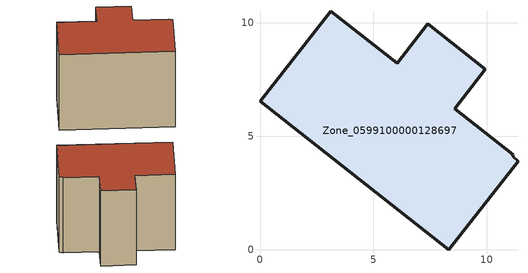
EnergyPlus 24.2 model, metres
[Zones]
Zone_0599100000128697
 floor ground (C_G): 6.05,8.21 7.4,9.95 9.94,7.95 8.58,6.22 11.17,4.18 11.14,4.12 11.37,3.88 8.32,0 0,6.53 3.12,10.5 z0.1
 wall outside (C_F): 3.12,10.5 0,6.53 8.32,0 11.37,3.88 11.14,4.12 11.17,4.18 8.58,6.22 9.94,7.95 7.4,9.95 6.05,8.21 3.12,10.5 z0.1:8.53
 roof outside (C_R): 11.17,4.18 8.58,6.22 9.94,7.95 7.4,9.95 6.05,8.21 3.12,10.5 0,6.53 8.32,0 11.37,3.88 11.14,4.12 z8.53
[BUILDING]
Pand.0599100000128697: North Axis=0; Terrain=City; Loads Convergence Tolerance Value=0.04; Temperature Convergence Tolerance Value=0.4; Solar Distribution=FullExterior; Maximum Number of Warmup Days=25; Minimum Number of Warmup Days=1
[Site:Location]
Rotterdam.The.Hague.AP_ZH_NLD Design_Conditions: Latitude=51.96; Longitude=4.45; Time Zone=1; Elevation=-4.5
[SITE:GROUNDTEMPERATURE:BUILDINGSURFACE]
18, 18, 18, 18, 18, 18, 18, 18, 18, 18, 18, 18
[MATERIAL] Thermal Absorptance=0.9; Solar Absorptance=0.7; Visible Absorptance=0.7
Name | Roughness | Thickness | Conductivity | Density | Specific Heat
G.TC.1975-1991 | MediumSmooth | 0.15 | 0.288461 | 540 | 1210
F.TC.1975-1991 | Rough | 0.3 | 0.230769 | 1920 | 840
R.TC.1975-1991 | MediumRough | 0.2 | 0.153846 | 1500 | 1000
[CONSTRUCTION]
C_G: G.TC.1975-1991
C_F: F.TC.1975-1991
C_R: R.TC.1975-1991
[ZONE]
Zone_0599100000128697: Type=1; Multiplier=1; Ceiling Height=Autocalculate; Volume=Autocalculate; Floor Area=autocalculate; Part of Total Floor Area=Yes
[ZONEINFILTRATION:DESIGNFLOWRATE]
Infil_Zone_0599100000128697: Zone or ZoneList or Space or SpaceList=Zone_0599100000128697; Schedule=AlwaysOn; Design Flow Rate Calculation Method=Flow/Area; Flow Rate per Floor Area=0.003; Constant Term Coefficient=1; Temperature Term Coefficient=0; Velocity Term Coefficient=0; Velocity Squared Term Coefficient=0
[HVACTEMPLATE:ZONE:IDEALLOADSAIRSYSTEM]
Zone_0599100000128697: Maximum Heating Supply Air Temperature=50; Minimum Cooling Supply Air Temperature=13; Maximum Heating Supply Air Humidity Ratio=0.0156; Minimum Cooling Supply Air Humidity Ratio=0.0077; Heating Limit=NoLimit; Cooling Limit=NoLimit; Dehumidification Control Type=ConstantSensibleHeatRatio; Cooling Sensible Heat Ratio=0.7; Dehumidification Setpoint=60; Humidification Control Type=None; Humidification Setpoint=30; Outdoor Air Method=None; Outdoor Air Flow Rate per Person=0.00944; Outdoor Air Flow Rate per Zone Floor Area=0; Outdoor Air Flow Rate per Zone=0; Demand Controlled Ventilation Type=None; Outdoor Air Economizer Type=NoEconomizer; Heat Recovery Type=None; Sensible Heat Recovery Effectiveness=0.7; Latent Heat Recovery Effectiveness=0.65
[ZONECONTROL:THERMOSTAT]
ThermostatControl_Zone_0599100000128697: Zone or ZoneList=Zone_0599100000128697; Control Type Schedule=DualSetpointControlType; Control 1=Thermostat_Zone_0599100000128697; Temperature Difference Between Cutout And Setpoint=0
[THERMOSTATSETPOINT:DUALSETPOINT]
Thermostat_Zone_0599100000128697: Heating Setpoint Temperature Schedule=HeatingSetpoint_Zone_0599100000128697; Cooling Setpoint Temperature Schedule=CoolingSetpoint_Zone_0599100000128697
[SCHEDULE:COMPACT]
HeatingSetpoint_Zone_0599100000128697: Through: 12/31, For: AllDays, Until: 24:00, 21
CoolingSetpoint_Zone_0599100000128697: Through: 12/31, For: AllDays, Until: 24:00, 24
DualSetpointControlType: Through: 12/31, For: AllDays, Until: 24:00, 4
AlwaysOn: Through: 12/31, For: AllDays, Until: 24:00, 1
